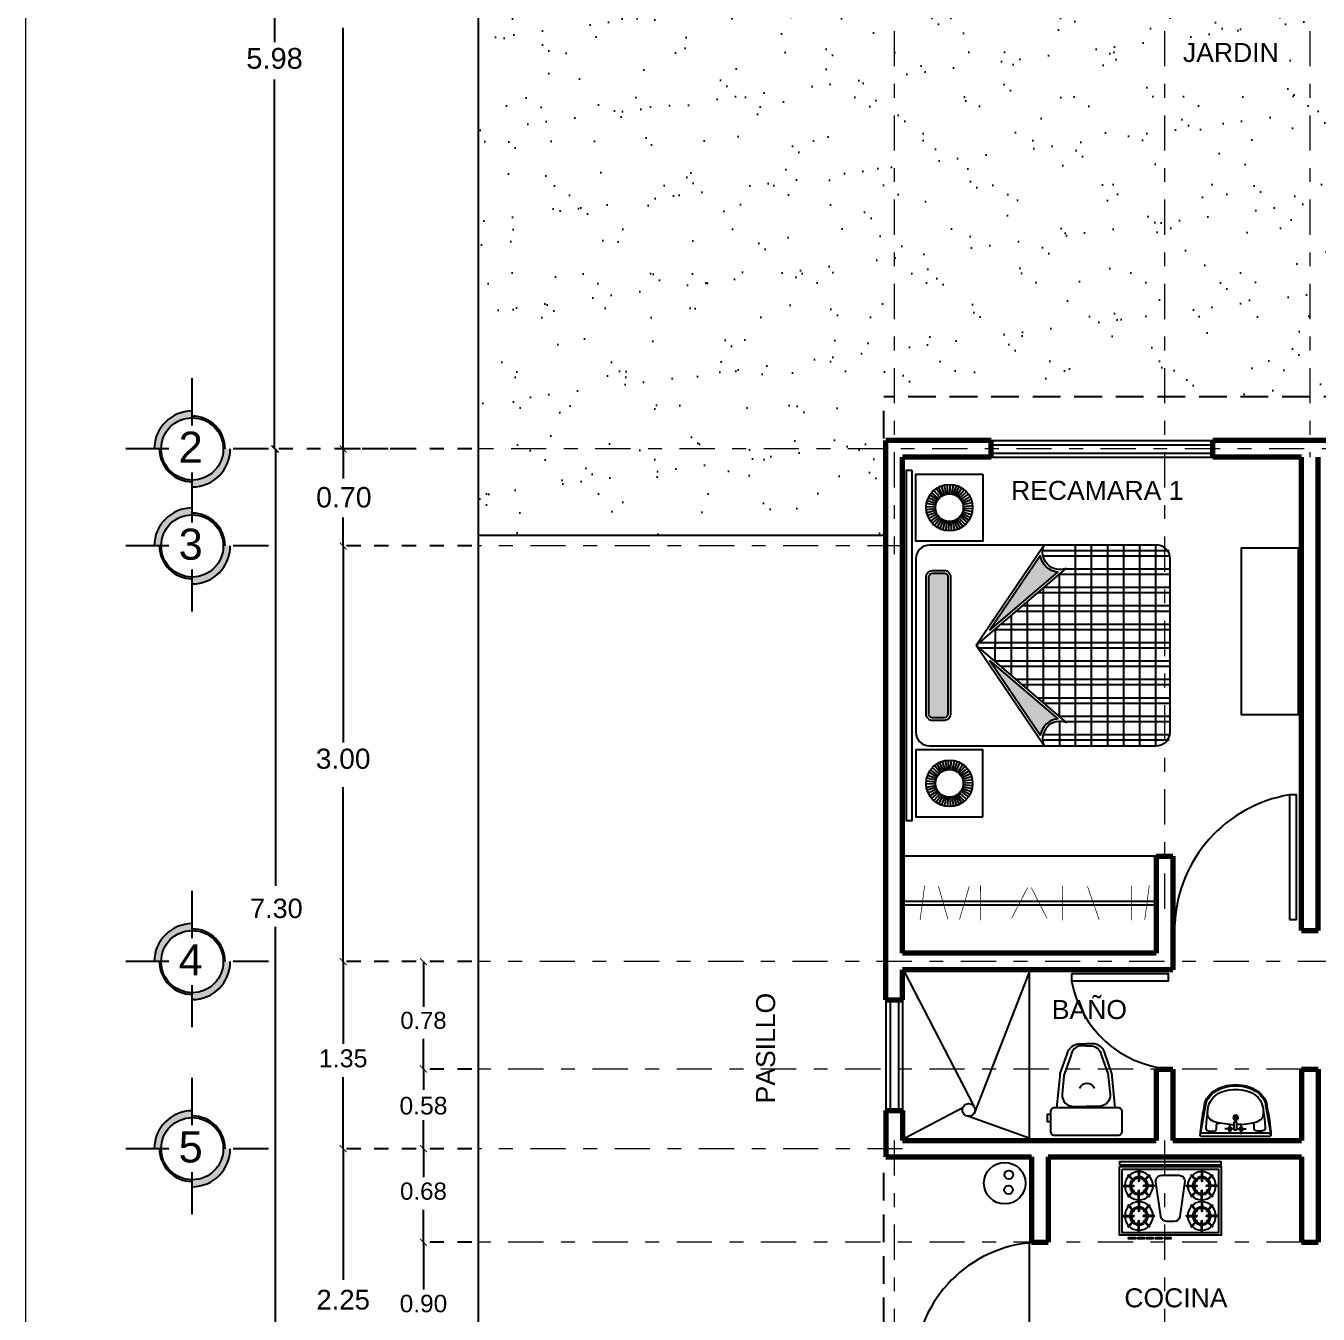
# Model space of a CAD drawing. Header units: inches. Extents: x 0.9 to 45.9, y 0.4 to 30.4.
# Drawn here: x 0.94 to 10.27, y 13.21 to 22.51 of the extents above; entities that cross this region are included whole.
import ezdxf

# ---------------------------------------------------------------- set-up
doc = ezdxf.new("R2010")
doc.units = ezdxf.units.IN
doc.header["$MEASUREMENT"] = 0
for name, pattern in [('ACAD_ISO02W100', [15, 12, -3]), ('DASHDOT', [25.4, 12.7, -6.35, 0, -6.35]), ('DASHED', [0.75, 0.5, -0.25])]:
    doc.linetypes.add(name, pattern=pattern)
for name, color, linetype in [('BANQUETAS', 8, 'Continuous'), ('MUEBLE', 253, 'Continuous'), ('MUEBLES', 8, 'Continuous'), ('MURO-CARGA', 7, 'Continuous'), ('MUROHATCH', 5, 'Continuous'), ('MUROS', 9, 'Continuous'), ('NOMENGLATURA 2', 254, 'Continuous'), ('TEXTO', 142, 'Continuous'), ('VENTANAS', 143, 'Continuous')]:
    doc.layers.add(name, color=color, linetype=linetype)
for name, color, linetype, lineweight in [('EJES', 252, 'DASHDOT', 9), ('MUROS 12CMS', 12, 'Continuous', 70), ('PIE D PLANO', 1, 'Continuous', 18)]:
    doc.layers.add(name, color=color, linetype=linetype, lineweight=lineweight)
doc.styles.add('COTAS II', font='Arial.ttf', dxfattribs={"height": 0.1})
doc.styles.get("Standard").update_dxf_attribs({"font": 'Arial.ttf'})
doc.styles.add('TEXTO', font='Arial.ttf', dxfattribs={"width": 0.8, "height": 0.2})

# ---------------------------------------------------------------- blocks, each defined once
blk = doc.blocks.new('_ArchTick')
at = {"color": 0, "linetype": 'ByBlock', "const_width": 0.15}
blk.add_lwpolyline([(-0.5, -0.5), (0.5, 0.5)], dxfattribs=at)
blk = doc.blocks.new('A$C00294823')
at = {"layer": 'MUEBLES'}
h = blk.add_hatch(color=253, dxfattribs=at)
h.paths.add_polyline_path([(0.7988, 1.8036, 0.414003), (0.769, 1.7737), (0.7693, 1.6882, 0.379961), (0.799, 1.6618), (1.828, 1.6618, 0.384202), (1.8508, 1.6872), (1.8508, 1.7766, 0.393744), (1.8218, 1.8036)])
h.paths.add_polyline_path([(0.6392, 0.9713, -0.334372), (0.7626, 0.84), (1.1985, 1.3499)])
h.paths.add_polyline_path([(1.4215, 1.3499), (1.8574, 0.84, -0.334372), (1.9808, 0.9713)])
at = {"layer": 'MUEBLES', "color": 8}
for p, q in [((0.1952, 1.7097), (0.138, 1.75)), ((0.2038, 1.7202), (0.1523, 1.7676)), ((0.2136, 1.7296), (0.1687, 1.7833)), ((0.2245, 1.7376), (0.1871, 1.7967)), ((0.2364, 1.7441), (0.207, 1.8076)), ((0.2491, 1.7489), (0.2282, 1.8157)), ((0.2623, 1.7521), (0.2503, 1.8211)), ((0.2757, 1.7536), (0.2729, 1.8235)), ((0.2893, 1.7532), (0.2956, 1.8229)), ((0.3027, 1.7511), (0.318, 1.8194)), ((0.3157, 1.7473), (0.3398, 1.813)), ((0.3281, 1.7418), (0.3606, 1.8038)), ((0.3397, 1.7348), (0.38, 1.792)), ((0.3502, 1.7262), (0.3976, 1.7777)), ((0.3596, 1.7164), (0.4133, 1.7613)), ((0.3676, 1.7055), (0.4267, 1.7429)), ((2.2524, 1.7055), (2.1933, 1.7429)), ((2.2604, 1.7164), (2.2067, 1.7613)), ((2.2698, 1.7262), (2.2224, 1.7777)), ((2.2803, 1.7348), (2.24, 1.792)), ((2.2919, 1.7418), (2.2594, 1.8038)), ((2.3043, 1.7473), (2.2802, 1.813)), ((2.3173, 1.7511), (2.302, 1.8194)), ((2.3307, 1.7532), (2.3244, 1.8229)), ((2.3443, 1.7536), (2.3471, 1.8235)), ((2.3577, 1.7521), (2.3697, 1.8211)), ((2.3709, 1.7489), (2.3918, 1.8157)), ((2.3836, 1.7441), (2.413, 1.8076)), ((2.3955, 1.7376), (2.4329, 1.7967)), ((2.4064, 1.7296), (2.4513, 1.7833)), ((2.4162, 1.7202), (2.4677, 1.7676)), ((2.4248, 1.7097), (2.482, 1.75)), ((0.1764, 1.6457), (0.1065, 1.6429)), ((0.1768, 1.6593), (0.1071, 1.6656)), ((0.1789, 1.6727), (0.1106, 1.688)), ((0.1827, 1.6857), (0.117, 1.7098)), ((0.1882, 1.6981), (0.1262, 1.7306)), ((0.3741, 1.6936), (0.4376, 1.723)), ((0.3789, 1.6809), (0.4457, 1.7018)), ((0.3821, 1.6677), (0.4511, 1.6797)), ((0.3836, 1.6543), (0.4535, 1.6571)), ((2.2364, 1.6543), (2.1665, 1.6571)), ((2.2379, 1.6677), (2.1689, 1.6797)), ((2.2411, 1.6809), (2.1743, 1.7018)), ((2.2459, 1.6936), (2.1824, 1.723)), ((2.4318, 1.6981), (2.4938, 1.7306)), ((2.4373, 1.6857), (2.503, 1.7098)), ((2.4411, 1.6727), (2.5094, 1.688)), ((2.4432, 1.6593), (2.5129, 1.6656)), ((2.4436, 1.6457), (2.5135, 1.6429)), ((0.1779, 1.6323), (0.1089, 1.6203)), ((0.1811, 1.6191), (0.1143, 1.5982)), ((0.1859, 1.6064), (0.1224, 1.577)), ((0.1924, 1.5945), (0.1333, 1.5571)), ((0.2004, 1.5836), (0.1467, 1.5387)), ((0.2098, 1.5738), (0.1624, 1.5223)), ((0.2203, 1.5652), (0.18, 1.508)), ((0.2319, 1.5582), (0.1994, 1.4962)), ((0.2443, 1.5527), (0.2202, 1.487)), ((0.2573, 1.5489), (0.242, 1.4806)), ((0.2707, 1.5468), (0.2644, 1.4771)), ((0.2843, 1.5464), (0.2871, 1.4765)), ((0.2977, 1.5479), (0.3097, 1.4789)), ((0.3109, 1.5511), (0.3318, 1.4843)), ((0.3236, 1.5559), (0.353, 1.4924)), ((0.3355, 1.5624), (0.3729, 1.5033)), ((0.3464, 1.5704), (0.3913, 1.5167)), ((0.3562, 1.5798), (0.4077, 1.5324)), ((0.3648, 1.5903), (0.422, 1.55)), ((0.3718, 1.6019), (0.4338, 1.5694)), ((0.3773, 1.6143), (0.443, 1.5902)), ((0.3811, 1.6273), (0.4494, 1.612)), ((0.3832, 1.6407), (0.4529, 1.6344)), ((2.2368, 1.6407), (2.1671, 1.6344)), ((2.2389, 1.6273), (2.1706, 1.612)), ((2.2427, 1.6143), (2.177, 1.5902)), ((2.2482, 1.6019), (2.1862, 1.5694)), ((2.2552, 1.5903), (2.198, 1.55)), ((2.2638, 1.5798), (2.2123, 1.5324)), ((2.2736, 1.5704), (2.2287, 1.5167)), ((2.2845, 1.5624), (2.2471, 1.5033)), ((2.2964, 1.5559), (2.267, 1.4924)), ((2.3091, 1.5511), (2.2882, 1.4843)), ((2.3223, 1.5479), (2.3103, 1.4789)), ((2.3357, 1.5464), (2.3329, 1.4765)), ((2.3493, 1.5468), (2.3556, 1.4771)), ((2.3627, 1.5489), (2.378, 1.4806)), ((2.3757, 1.5527), (2.3998, 1.487)), ((2.3881, 1.5582), (2.4206, 1.4962)), ((2.3997, 1.5652), (2.44, 1.508)), ((2.4102, 1.5738), (2.4576, 1.5223)), ((2.4196, 1.5836), (2.4733, 1.5387)), ((2.4276, 1.5945), (2.4867, 1.5571)), ((2.4341, 1.6064), (2.4976, 1.577)), ((2.4389, 1.6191), (2.5057, 1.5982)), ((2.4421, 1.6323), (2.5111, 1.6203)), ((1.1884, 1.3073), (1.31, 1.3073)), ((1.4316, 1.3073), (1.31, 1.3073)), ((1.0858, 1.1873), (1.5342, 1.1873)), ((0.9832, 1.0673), (1.6368, 1.0673)), ((0.8806, 0.9473), (1.7394, 0.9473)), ((0.7434, 0.8273), (0.56, 0.8273)), ((0.778, 0.8273), (1.842, 0.8273)), ((0.56, 0.7073), (2.06, 0.7073)), ((0.56, 0.5873), (2.06, 0.5873)), ((0.56, 0.4673), (2.06, 0.4673)), ((0.56, 0.3473), (2.06, 0.3473)), ((0.56, 0.2273), (2.06, 0.2273)), ((0.56, 0.1073), (2.06, 0.1073))]:
    blk.add_line(p, q, dxfattribs=at)
at = {"layer": 'MUEBLES'}
for p, q in [((1.29, 0), (1.29, 1.4261)), ((1.33, 0), (1.33, 1.4261)), ((1.1525, 0), (1.1525, 1.2652)), ((1.1925, 0), (1.1925, 1.312)), ((1.4275, 0), (1.4275, 1.312)), ((1.4675, 0), (1.4675, 1.2652)), ((1.0149, 0), (1.0149, 1.1044)), ((1.0549, 0), (1.0549, 1.1512)), ((1.5651, 0), (1.5651, 1.1512)), ((1.6051, 0), (1.6051, 1.1044)), ((0.9174, 0), (0.9174, 0.9903)), ((1.7026, 0), (1.7026, 0.9903)), ((0.6024, 0.0075), (0.6024, 0.9528)), ((0.6424, 0), (0.6424, 0.9419)), ((0.8774, 0), (0.8774, 0.9435)), ((1.7426, 0), (1.7426, 0.9435)), ((1.9776, 0), (1.9776, 0.9419)), ((2.0176, 0.0075), (2.0176, 0.9528)), ((0.7399, 0), (0.7399, 0.8012)), ((0.7799, 0), (0.7799, 0.8338)), ((1.8401, 0), (1.8401, 0.8338)), ((1.8801, 0), (1.8801, 0.8012))]:
    blk.add_line(p, q, dxfattribs=at)
at = {"layer": 'MUEBLES', "color": 5}
blk.add_lwpolyline([(2.62, 1.93), (0, 1.93), (0, 1.97), (2.62, 1.97), (2.62, 1.93)], dxfattribs=at)
at = {"layer": 'MUEBLES', "color": 6}
for points in [[(0.03, 1.4), (0.53, 1.4), (0.53, 1.9), (0.03, 1.9), (0.03, 1.4)], [(2.59, 1.4), (2.09, 1.4), (2.09, 1.9), (2.59, 1.9), (2.59, 1.4)]]:
    blk.add_lwpolyline(points, dxfattribs=at)
blk.add_lwpolyline([(0.66, 0), (1.96, 0, 0.434888), (2.06, 0.1073), (2.06, 1.8, 0.414214), (1.96, 1.9), (0.66, 1.9, 0.414214), (0.56, 1.8), (0.56, 0.1073, 0.393837), (0.66, 0, 0.035047)], format="xyb", dxfattribs=at)
at = {"layer": 'MUEBLES'}
blk.add_lwpolyline([(0.799, 1.8236), (1.8218, 1.8236, -0.398428), (1.8708, 1.7772), (1.8708, 1.6872, -0.437106), (1.8218, 1.6418), (0.799, 1.6418, -0.387458), (0.7493, 1.6872), (0.749, 1.7736, -0.415653), (0.799, 1.8236, 0.001228)], format="xyb", dxfattribs=at)
at = {"layer": 'MUEBLES', "color": 8}
for points in [[(0.799, 1.8036), (1.8218, 1.8036, -0.393744), (1.8508, 1.7766), (1.8508, 1.6872, -0.444876), (1.8227, 1.6618), (0.799, 1.6618, -0.379961), (0.7693, 1.6882), (0.769, 1.7737, -0.415863)], [(1.1985, 1.3499), (0.7626, 0.84, 0.334372), (0.6392, 0.9713)], [(1.4215, 1.3499), (1.8574, 0.84, -0.334372), (1.9808, 0.9713)]]:
    blk.add_lwpolyline(points, format="xyb", close=True, dxfattribs=at)
at = {"layer": 'MUEBLES'}
for points in [[(1.31, 1.4495), (0.7346, 0.7765, 0.673047), (0.56, 0.9419)], [(1.31, 1.4495), (1.8854, 0.7765, -0.673047), (2.06, 0.9419)]]:
    blk.add_lwpolyline(points, format="xyb", close=True, dxfattribs=at)
at = {"layer": 'MUEBLES', "color": 8}
for centre, radius in [((0.28, 1.65), 0.1736), ((0.28, 1.65), 0.1037), ((2.34, 1.65), 0.1736), ((2.34, 1.65), 0.1037)]:
    blk.add_circle(centre, radius, dxfattribs=at)
blk = doc.blocks.new('cama mat1')
at = {"layer": 'NOMENGLATURA 2', "color": 5, "linetype": 'ByBlock', "rotation": 359.9999999999991}
blk.add_blockref('A$C00294823', (71.3246, 11.6045), dxfattribs=at)
blk = doc.blocks.new('ESTUFAPTA1')
at = {"layer": 'MUEBLE', "color": 6}
blk.add_lwpolyline([(-0.854, 0), (-0.064, 0), (-0.064, 0.535), (-0.854, 0.535)], close=True, dxfattribs=at)
at = {"layer": 'MUEBLE', "color": 8}
for points in [[(-0.834, 0.02), (-0.084, 0.02), (-0.084, 0.515), (-0.834, 0.515), (-0.834, 0.02)], [(-0.704, 0.504), (-0.707, 0.504), (-0.707, 0.422), (-0.704, 0.422)], [(-0.704, 0.504), (-0.701, 0.504), (-0.701, 0.422), (-0.704, 0.422)], [(-0.214, 0.504), (-0.217, 0.504), (-0.217, 0.422), (-0.214, 0.422)], [(-0.214, 0.504), (-0.211, 0.504), (-0.211, 0.422), (-0.214, 0.422)], [(-0.788, 0.468), (-0.79, 0.466), (-0.744, 0.421), (-0.742, 0.423)], [(-0.788, 0.468), (-0.785, 0.471), (-0.74, 0.425), (-0.742, 0.423)], [(-0.621, 0.468), (-0.623, 0.47), (-0.668, 0.425), (-0.666, 0.423)], [(-0.621, 0.468), (-0.618, 0.466), (-0.664, 0.42), (-0.666, 0.423)], [(-0.298, 0.468), (-0.3, 0.466), (-0.254, 0.421), (-0.252, 0.423)], [(-0.298, 0.468), (-0.295, 0.471), (-0.25, 0.425), (-0.252, 0.423)], [(-0.131, 0.468), (-0.133, 0.47), (-0.178, 0.425), (-0.176, 0.423)], [(-0.131, 0.468), (-0.128, 0.466), (-0.174, 0.42), (-0.176, 0.423)], [(-0.823, 0.385), (-0.823, 0.388), (-0.742, 0.388), (-0.742, 0.385)], [(-0.823, 0.385), (-0.823, 0.382), (-0.742, 0.382), (-0.742, 0.385)], [(-0.787, 0.301), (-0.789, 0.304), (-0.744, 0.349), (-0.742, 0.347)], [(-0.787, 0.301), (-0.785, 0.299), (-0.74, 0.344), (-0.742, 0.347)], [(-0.704, 0.266), (-0.707, 0.266), (-0.707, 0.348), (-0.704, 0.348)], [(-0.704, 0.266), (-0.701, 0.266), (-0.701, 0.348), (-0.704, 0.348)], [(-0.621, 0.302), (-0.623, 0.299), (-0.668, 0.345), (-0.666, 0.347)], [(-0.585, 0.385), (-0.585, 0.388), (-0.667, 0.388), (-0.667, 0.385)], [(-0.585, 0.385), (-0.585, 0.382), (-0.667, 0.382), (-0.667, 0.385)], [(-0.621, 0.302), (-0.619, 0.304), (-0.664, 0.349), (-0.666, 0.347)], [(-0.333, 0.385), (-0.333, 0.388), (-0.252, 0.388), (-0.252, 0.385)], [(-0.333, 0.385), (-0.333, 0.382), (-0.252, 0.382), (-0.252, 0.385)], [(-0.297, 0.301), (-0.299, 0.304), (-0.254, 0.349), (-0.252, 0.347)], [(-0.297, 0.301), (-0.295, 0.299), (-0.25, 0.344), (-0.252, 0.347)], [(-0.214, 0.266), (-0.217, 0.266), (-0.217, 0.348), (-0.214, 0.348)], [(-0.214, 0.266), (-0.211, 0.266), (-0.211, 0.348), (-0.214, 0.348)], [(-0.131, 0.302), (-0.133, 0.299), (-0.178, 0.345), (-0.176, 0.347)], [(-0.095, 0.385), (-0.095, 0.388), (-0.177, 0.388), (-0.177, 0.385)], [(-0.095, 0.385), (-0.095, 0.382), (-0.177, 0.382), (-0.177, 0.385)], [(-0.131, 0.302), (-0.129, 0.304), (-0.174, 0.349), (-0.176, 0.347)], [(-0.788, 0.233), (-0.79, 0.231), (-0.744, 0.186), (-0.742, 0.188)], [(-0.788, 0.233), (-0.785, 0.236), (-0.74, 0.19), (-0.742, 0.188)], [(-0.704, 0.269), (-0.707, 0.269), (-0.707, 0.187), (-0.704, 0.187)], [(-0.704, 0.269), (-0.701, 0.269), (-0.701, 0.187), (-0.704, 0.187)], [(-0.621, 0.233), (-0.623, 0.235), (-0.668, 0.19), (-0.666, 0.188)], [(-0.621, 0.233), (-0.618, 0.231), (-0.664, 0.185), (-0.666, 0.188)], [(-0.298, 0.233), (-0.3, 0.231), (-0.254, 0.186), (-0.252, 0.188)], [(-0.298, 0.233), (-0.295, 0.236), (-0.25, 0.19), (-0.252, 0.188)], [(-0.214, 0.269), (-0.217, 0.269), (-0.217, 0.187), (-0.214, 0.187)], [(-0.214, 0.269), (-0.211, 0.269), (-0.211, 0.187), (-0.214, 0.187)], [(-0.131, 0.233), (-0.133, 0.235), (-0.178, 0.19), (-0.176, 0.188)], [(-0.131, 0.233), (-0.128, 0.231), (-0.174, 0.185), (-0.176, 0.188)], [(-0.823, 0.15), (-0.823, 0.153), (-0.742, 0.153), (-0.742, 0.15)], [(-0.823, 0.15), (-0.823, 0.147), (-0.742, 0.147), (-0.742, 0.15)], [(-0.787, 0.066), (-0.789, 0.069), (-0.744, 0.114), (-0.742, 0.112)], [(-0.787, 0.066), (-0.785, 0.064), (-0.74, 0.109), (-0.742, 0.112)], [(-0.704, 0.031), (-0.707, 0.031), (-0.707, 0.113), (-0.704, 0.113)], [(-0.704, 0.031), (-0.701, 0.031), (-0.701, 0.113), (-0.704, 0.113)], [(-0.621, 0.067), (-0.623, 0.064), (-0.668, 0.11), (-0.666, 0.112)], [(-0.585, 0.15), (-0.585, 0.153), (-0.667, 0.153), (-0.667, 0.15)], [(-0.585, 0.15), (-0.585, 0.147), (-0.667, 0.147), (-0.667, 0.15)], [(-0.621, 0.067), (-0.619, 0.069), (-0.664, 0.114), (-0.666, 0.112)], [(-0.333, 0.15), (-0.333, 0.153), (-0.252, 0.153), (-0.252, 0.15)], [(-0.333, 0.15), (-0.333, 0.147), (-0.252, 0.147), (-0.252, 0.15)], [(-0.297, 0.066), (-0.299, 0.069), (-0.254, 0.114), (-0.252, 0.112)], [(-0.297, 0.066), (-0.295, 0.064), (-0.25, 0.109), (-0.252, 0.112)], [(-0.214, 0.031), (-0.217, 0.031), (-0.217, 0.113), (-0.214, 0.113)], [(-0.214, 0.031), (-0.211, 0.031), (-0.211, 0.113), (-0.214, 0.113)], [(-0.131, 0.067), (-0.133, 0.064), (-0.178, 0.11), (-0.176, 0.112)], [(-0.095, 0.15), (-0.095, 0.153), (-0.177, 0.153), (-0.177, 0.15)], [(-0.095, 0.15), (-0.095, 0.147), (-0.177, 0.147), (-0.177, 0.15)], [(-0.131, 0.067), (-0.129, 0.069), (-0.174, 0.114), (-0.176, 0.112)]]:
    blk.add_lwpolyline(points, dxfattribs=at)
at = {"layer": 'MUEBLE', "color": 6}
for points in [[(-0.784, 0.553), (-0.734, 0.553), (-0.734, 0.563), (-0.784, 0.563), (-0.784, 0.553)], [(-0.714, 0.553), (-0.664, 0.553), (-0.664, 0.563), (-0.714, 0.563), (-0.714, 0.553)], [(-0.644, 0.553), (-0.594, 0.553), (-0.594, 0.563), (-0.644, 0.563), (-0.644, 0.553)], [(-0.574, 0.553), (-0.524, 0.553), (-0.524, 0.563), (-0.574, 0.563), (-0.574, 0.553)], [(-0.504, 0.553), (-0.454, 0.553), (-0.454, 0.563), (-0.504, 0.563), (-0.504, 0.553)]]:
    blk.add_lwpolyline(points, dxfattribs=at)
at = {"layer": 'MUEBLE', "color": 0}
blk.add_lwpolyline([(-0.526, 0.068), (-0.392, 0.068, 0.414214), (-0.347, 0.113), (-0.386, 0.389, 0.374161), (-0.431, 0.428), (-0.487, 0.428, 0.373238), (-0.532, 0.389), (-0.571, 0.119, 0.456412), (-0.526, 0.068, -0.010968)], format="xyb", dxfattribs=at)
at = {"layer": 'MUEBLE', "color": 5}
blk.add_lwpolyline([(-0.854, -0.014), (-0.064, -0.014), (-0.064, -0.037), (-0.854, -0.037), (-0.854, -0.014)], dxfattribs=at)
at = {"layer": 'MUEBLE', "color": 8}
for centre in [(-0.704, 0.385), (-0.214, 0.385), (-0.704, 0.15), (-0.214, 0.15)]:
    blk.add_circle(centre, 0.11, dxfattribs=at)
at = {"layer": 'MUEBLE', "color": 0}
for centre, radius in [((-0.704, 0.385), 0.07), ((-0.704, 0.385), 0.06), ((-0.214, 0.385), 0.07), ((-0.214, 0.385), 0.06), ((-0.704, 0.15), 0.07), ((-0.704, 0.15), 0.06), ((-0.214, 0.15), 0.07), ((-0.214, 0.15), 0.06)]:
    blk.add_circle(centre, radius, dxfattribs=at)
blk = doc.blocks.new('lavabo01')
at = {"layer": 'MURO-CARGA', "color": 5, "linetype": 'Continuous'}
for p, q in [((0.019, 0.293), (0.019, -0.292)), ((0.295, 0.266), (0.037, 0.313)), ((0.047, 0.307), (0.037, 0.313)), ((0.064, 0.311), (0.041, 0.313)), ((0.05, 0.294), (0.047, 0.307)), ((0.049, 0.293), (0.049, -0.292)), ((0.1, 0.307), (0.064, 0.311)), ((0.076, 0.256), (0.068, 0.23)), ((0.068, 0.23), (0.068, 0.197)), ((0.091, 0.261), (0.076, 0.256)), ((0.147, 0.258), (0.091, 0.261)), ((0.13, 0.304), (0.1, 0.307)), ((0.157, 0.3), (0.13, 0.304)), ((0.241, 0.248), (0.147, 0.258)), ((0.185, 0.296), (0.157, 0.3)), ((0.169, 0.223), (0.191, 0.241)), ((0.216, 0.291), (0.185, 0.296)), ((0.191, 0.241), (0.22, 0.247)), ((0.255, 0.284), (0.216, 0.291)), ((0.22, 0.247), (0.267, 0.246)), ((0.305, 0.275), (0.255, 0.284)), ((0.267, 0.246), (0.304, 0.236)), ((0.304, 0.236), (0.31, 0.232)), ((0.068, 0.197), (0.072, 0.171)), ((0.072, 0.171), (0.09, 0.166)), ((0.09, 0.166), (0.119, 0.166)), ((0.119, 0.166), (0.134, 0.161)), ((0.131, 0.095), (0.14, 0.157)), ((0.134, 0.161), (0.138, 0.141)), ((0.14, 0.157), (0.151, 0.195)), ((0.151, 0.195), (0.169, 0.223)), ((0.041, 0.051), (0.129, 0.051)), ((0.076, 0.012), (0.148, 0.012)), ((0.076, 0.012), (0.076, -0.011)), ((0.085, 0.095), (0.085, 0.007)), ((0.125, 0.049), (0.131, 0.095)), ((0.148, -0.011), (0.148, 0.012)), ((0.042, -0.05), (0.13, -0.05)), ((0.076, -0.011), (0.148, -0.011)), ((0.086, -0.006), (0.086, -0.094)), ((0.126, -0.047), (0.131, -0.094)), ((0.131, -0.094), (0.14, -0.156)), ((0.068, -0.197), (0.072, -0.171)), ((0.068, -0.23), (0.068, -0.197)), ((0.072, -0.171), (0.09, -0.166)), ((0.09, -0.166), (0.119, -0.166)), ((0.119, -0.166), (0.134, -0.161)), ((0.134, -0.161), (0.138, -0.141)), ((0.14, -0.156), (0.151, -0.194)), ((0.151, -0.194), (0.169, -0.222)), ((0.169, -0.222), (0.191, -0.24)), ((0.304, -0.235), (0.335, -0.217)), ((0.301, -0.264), (0.037, -0.312)), ((0.047, -0.306), (0.037, -0.312)), ((0.064, -0.31), (0.041, -0.312)), ((0.05, -0.293), (0.047, -0.306)), ((0.1, -0.306), (0.064, -0.31)), ((0.076, -0.256), (0.068, -0.23)), ((0.091, -0.261), (0.076, -0.256)), ((0.147, -0.258), (0.091, -0.261)), ((0.13, -0.303), (0.1, -0.306)), ((0.157, -0.299), (0.13, -0.303)), ((0.241, -0.248), (0.147, -0.258)), ((0.185, -0.295), (0.157, -0.299)), ((0.216, -0.29), (0.185, -0.295)), ((0.191, -0.24), (0.22, -0.246)), ((0.255, -0.283), (0.216, -0.29)), ((0.22, -0.246), (0.267, -0.245)), ((0.305, -0.274), (0.255, -0.283)), ((0.267, -0.245), (0.304, -0.235))]:
    blk.add_line(p, q, dxfattribs=at)
for centre, radius in [((0.085, 0.051), 0.0156), ((0.185, 0.002), 0.022), ((0.185, 0.002), 0.0119), ((0.086, -0.05), 0.0156)]:
    blk.add_circle(centre, radius, dxfattribs=at)
for centre, radius, start, end in [((0.039, 0.293), 0.0202, 84.2239, 180), ((0.28, 0.131), 0.136, 58.0037, 83.6527), ((0.28, 0.131), 0.146, 58.0037, 83.6527), ((0.28, 0.131), 0.106, 58.0037, 73.0532), ((0.241, 0.069), 0.209, 33.5441, 58.0037), ((0.241, 0.069), 0.219, 33.5441, 58.0037), ((0.241, 0.069), 0.178, 33.5441, 58.0037), ((0.18, 0.029), 0.252, 15.3445, 33.5441), ((0.18, 0.029), 0.282, 15.3445, 33.5441), ((0.18, 0.029), 0.292, 15.3445, 33.5441), ((0.313, 0.026), 0.189, 172.476, 184.281), ((0.083, 0.002), 0.352, 359.974, 15.3445), ((0.083, 0.002), 0.352, 344.6035, 359.974), ((0.083, 0.002), 0.383, 359.974, 15.3445), ((0.083, 0.002), 0.383, 344.6035, 359.974), ((0.083, 0.002), 0.393, 359.974, 15.3445), ((0.083, 0.002), 0.393, 344.6035, 359.974), ((-3.242, -0.208), 3.371, 2.7349, 3.3522), ((0.18, -0.025), 0.252, 326.4039, 344.6035), ((0.18, -0.025), 0.282, 326.4039, 344.6035), ((0.18, -0.025), 0.292, 326.4039, 344.6035), ((0.241, -0.065), 0.178, 301.9443, 326.4039), ((0.241, -0.065), 0.209, 302.0612, 326.4039), ((0.241, -0.065), 0.219, 301.9443, 326.4039), ((0.039, -0.292), 0.0202, 180, 275.7761), ((0.163, 0.128), 0.416, 289.3624, 297.0316), ((0.163, 0.128), 0.426, 289.3624, 297.091)]:
    blk.add_arc(centre, radius, start, end, dxfattribs=at)
blk = doc.blocks.new('lavabo baño')
at = {"xscale": -1, "rotation": 90}
blk.add_blockref('lavabo01', (32.917, 22.884), dxfattribs=at)
blk = doc.blocks.new('GDC MARINA BAJA$0$ARQUITECTONICOS BASE$0$SN03')
at = {"color": 5}
blk.add_lwpolyline([(-0.245, 0), (0.245, 0, -0.414214), (0.275, -0.03), (0.275, -0.18, -0.414214), (0.245, -0.21), (-0.245, -0.21, -0.414214), (-0.275, -0.18), (-0.275, -0.03, -0.414214)], format="xyb", close=True, dxfattribs=at)
blk.add_lwpolyline([(-0.2759, -0.1583), (-0.301, -0.1583), (-0.301, -0.1065), (-0.2759, -0.1065)], dxfattribs=at)
for points in [[(-0.2254, -0.21), (-0.2018, -0.4545, 0.04837), (-0.1997, -0.4737), (-0.1467, -0.6235, 0.354705), (-0.0488, -0.7029), (-0.0014, -0.7029)], [(0.2227, -0.21), (0.199, -0.4545, -0.04837), (0.1969, -0.4737), (0.1439, -0.6235, -0.354705), (0.0461, -0.7029), (-0.0014, -0.7029)]]:
    blk.add_lwpolyline(points, format="xyb", dxfattribs=at)
at = {"color": 6}
for points in [[(0.001, -0.6875), (-0.046, -0.6875, -0.318482), (-0.1175, -0.6165), (-0.1705, -0.4665, -0.048806), (-0.1718, -0.4529), (-0.1852, -0.3145, -0.455846), (-0.0958, -0.2214), (-0.0014, -0.2214)], [(-0.0038, -0.6875), (0.0432, -0.6875, 0.318482), (0.1147, -0.6165), (0.1677, -0.4665, 0.048806), (0.169, -0.4529), (0.1824, -0.3145, 0.455846), (0.0931, -0.2214), (-0.0014, -0.2214)]]:
    blk.add_lwpolyline(points, format="xyb", dxfattribs=at)
at = {"color": 5, "linetype": 'ByBlock'}
blk.add_arc((0.0054, -0.3393), 0.0606, 200.5825, 339.4175, dxfattribs=at)
blk = doc.blocks.new('wc1')
at = {"layer": 'BANQUETAS', "xscale": -1}
blk.add_blockref('GDC MARINA BAJA$0$ARQUITECTONICOS BASE$0$SN03', (33.7401, 20.4712), dxfattribs=at)

msp = doc.modelspace()

# ---------------------------------------------------------------- hatches: boundary and pattern name
h = msp.add_hatch()
h.set_pattern_fill('AR-SAND', color=3, scale=0.01, style=0)
h.set_pattern_definition([(37.5, (-1650.61493, -906.36356), (-0.01600031, 0.48941324), [0, -0.38608, 0, -0.4318, 0, -0.41275]), (7.5, (-1650.61493, -906.36356), (0.44952328, 0.7168251), [0, -0.20828, 0, -0.34798, 0, -0.13335]), (327.5, (-1650.92735, -906.36356), (0.79099237, 0.00143718), [0, -0.127, 0, -0.4572, 0, -0.5969]), (317.5, (-1650.92735, -906.36356), (0.76355645, 0.22292932), [0, -0.0635, 0, -0.29972, 0, -0.3429])])
h.paths.add_polyline_path([(4.2114, 18.8312), (7.1364, 18.8312), (7.1364, 19.8312), (8.3364, 19.8312), (12.0864, 19.8312), (13.2114, 19.8312), (13.2114, 23.1518), (12.7466, 23.0418), (12.5546, 22.7647), (12.2665, 22.7185), (12.1456, 22.7683), (12.1491, 23.017), (11.8291, 22.8997), (11.7153, 23.0241), (11.8789, 23.1697), (11.6691, 23.2728), (11.7085, 23.5012), (11.9564, 23.4933), (11.8148, 23.6388), (11.8202, 23.7322), (11.5691, 23.8399), (11.0291, 23.9984), (10.3423, 23.5851), (9.9906, 23.6832), (9.6349, 23.9955), (9.3892, 23.6553), (8.9361, 23.6354), (8.7598, 23.839), (8.567, 23.663), (8.1856, 23.7561), (8.0818, 24), (8.263, 24.3373), (8.2129, 24.5327), (8.0841, 24.5447), (8.0316, 24.3087), (7.8861, 24.2682), (7.5581, 24.4128), (7.1549, 24.493), (6.9528, 24.6396), (6.779, 24.313), (6.6576, 24.2514), (6.5156, 24.3204), (6.4114, 24.3147), (7.2757, 25.4312), (4.2114, 25.4312)])
at = {"layer": 'VENTANAS'}
h = msp.add_hatch(color=0, dxfattribs=at)
h.paths.add_polyline_path([(1.8701, 19.4562), (1.9201, 19.4562, -0.414214), (2.1442, 19.6804), (2.1442, 19.7304, 0.414214)])
h.paths.add_polyline_path([(2.1442, 19.2321), (2.1442, 19.1821, 0.414214), (2.4184, 19.4562), (2.3684, 19.4562, -0.414214)])
h = msp.add_hatch(color=0, dxfattribs=at)
h.paths.add_polyline_path([(2.1442, 19.6929), (2.1442, 19.6804, -0.414214), (2.3684, 19.4562), (2.3809, 19.4562, 0.414214)])
h.paths.add_polyline_path([(2.1442, 19.2321, -0.414214), (1.9201, 19.4562), (1.9076, 19.4562, 0.414214), (2.1442, 19.2196)])
h = msp.add_hatch(color=0, dxfattribs=at)
h.paths.add_polyline_path([(1.8701, 18.7562), (1.9201, 18.7562, -0.414214), (2.1442, 18.9804), (2.1442, 19.0304, 0.414214)])
h.paths.add_polyline_path([(2.1442, 18.5321), (2.1442, 18.4821, 0.414214), (2.4184, 18.7562), (2.3684, 18.7562, -0.414214)])
h = msp.add_hatch(color=0, dxfattribs=at)
h.paths.add_polyline_path([(2.1442, 18.9929), (2.1442, 18.9804, -0.414214), (2.3684, 18.7562), (2.3809, 18.7562, 0.414214)])
h.paths.add_polyline_path([(2.1442, 18.5321, -0.414214), (1.9201, 18.7562), (1.9076, 18.7562, 0.414214), (2.1442, 18.5196)])
h = msp.add_hatch(color=0, dxfattribs=at)
h.paths.add_polyline_path([(1.8701, 15.7562), (1.9201, 15.7562, -0.414214), (2.1442, 15.9804), (2.1442, 16.0304, 0.414214)])
h.paths.add_polyline_path([(2.1442, 15.5321), (2.1442, 15.4821, 0.414214), (2.4184, 15.7562), (2.3684, 15.7562, -0.414214)])
h = msp.add_hatch(color=0, dxfattribs=at)
h.paths.add_polyline_path([(2.1442, 15.9929), (2.1442, 15.9804, -0.414214), (2.3684, 15.7562), (2.3809, 15.7562, 0.414214)])
h.paths.add_polyline_path([(2.1442, 15.5321, -0.414214), (1.9201, 15.7562), (1.9076, 15.7562, 0.414214), (2.1442, 15.5196)])
h = msp.add_hatch(color=0, dxfattribs=at)
h.paths.add_polyline_path([(1.8701, 14.4062), (1.9201, 14.4062, -0.414214), (2.1442, 14.6304), (2.1442, 14.6804, 0.414214)])
h.paths.add_polyline_path([(2.1442, 14.1821), (2.1442, 14.1321, 0.414214), (2.4184, 14.4062), (2.3684, 14.4062, -0.414214)])
h = msp.add_hatch(color=0, dxfattribs=at)
h.paths.add_polyline_path([(2.1442, 14.6429), (2.1442, 14.6304, -0.414214), (2.3684, 14.4062), (2.3809, 14.4062, 0.414214)])
h.paths.add_polyline_path([(2.1442, 14.1821, -0.414214), (1.9201, 14.4062), (1.9076, 14.4062, 0.414214), (2.1442, 14.1696)])

# ---------------------------------------------------------------- linework, layer by layer
msp.add_line((4.2114, 5.4312), (4.2114, 25.4312))
at = {"color": 5, "linetype": 'DASHED', "ltscale": 0.4}
for p, q in [((13.2114, 19.8312), (7.1364, 19.8312)), ((7.1364, 19.5312), (7.1364, 19.8312)), ((7.1364, 12.2312), (7.1364, 14.3312))]:
    msp.add_line(p, q, dxfattribs=at)
at = {"layer": 'EJES', "ltscale": 0.02}
for p, q in [((7.2114, 27.3359), (7.2114, 18.6962)), ((9.1614, 27.3359), (9.1614, 16.0712)), ((10.2114, 27.3359), (10.2114, 19.3962)), ((13.2114, 19.4566), (4.2114, 19.4566)), ((7.2714, 18.7562), (4.2114, 18.7562)), ((15.2422, 15.7562), (4.2114, 15.7562)), ((10.1514, 14.9812), (4.2114, 14.9812)), ((7.2114, 14.4662), (7.2114, 5.4312)), ((9.1614, 14.4662, 0.009), (9.1614, 5.4312, 0.009)), ((7.2714, 14.4062), (4.2114, 14.4062)), ((10.1514, 13.7312), (4.2114, 13.7312))]:
    msp.add_line(p, q, dxfattribs=at)
at = {"layer": 'MUEBLE', "color": 36}
msp.add_lwpolyline([(10.1305, 18.7406), (9.7155, 18.7406), (9.7155, 17.5406), (10.1305, 17.5406), (10.1305, 18.7406)], dxfattribs=at)
at = {"layer": 'MUEBLES', "ltscale": 0.03}
for p, q in [((2.1442, 19.6265, 0.009), (2.1442, 19.9679, 0.009)), ((1.974, 19.4562, 0.009), (1.6654, 19.4562, 0.009)), ((2.6952, 19.4562, 0.009), (2.4395, 19.4562, 0.009)), ((2.549, 19.4562, 0.009), (2.4395, 19.4562, 0.009)), ((2.1442, 18.9835, 0.009), (2.1442, 19.286, 0.009)), ((2.1442, 18.9265, 0.009), (2.1442, 19.2679, 0.009)), ((1.974, 18.7562, 0.009), (1.6654, 18.7562, 0.009)), ((2.6952, 18.7562, 0.009), (2.4395, 18.7562, 0.009)), ((2.549, 18.7562, 0.009), (2.4395, 18.7562, 0.009)), ((2.1442, 18.2835, 0.009), (2.1442, 18.586, 0.009)), ((2.1442, 15.9265, 0.009), (2.1442, 16.2679, 0.009)), ((1.974, 15.7562, 0.009), (1.6654, 15.7562, 0.009)), ((2.6952, 15.7562, 0.009), (2.4395, 15.7562, 0.009)), ((2.549, 15.7562, 0.009), (2.4395, 15.7562, 0.009)), ((2.1442, 15.2835, 0.009), (2.1442, 15.586, 0.009)), ((2.1442, 14.5765, 0.009), (2.1442, 14.9179, 0.009)), ((1.974, 14.4062, 0.009), (1.6654, 14.4062, 0.009)), ((2.6952, 14.4062, 0.009), (2.4395, 14.4062, 0.009)), ((2.549, 14.4062, 0.009), (2.4395, 14.4062, 0.009)), ((2.1442, 13.9335, 0.009), (2.1442, 14.236, 0.009))]:
    msp.add_line(p, q, dxfattribs=at)
for centre in [(2.1442, 19.4562, 0.009), (2.1442, 18.7562, 0.009), (2.1442, 15.7562, 0.009), (2.1442, 14.4062, 0.009)]:
    msp.add_circle(centre, 0.2242, dxfattribs=at)
for centre, radius, start, end in [((2.1442, 19.4562, 0.009), 0.2742, 90, 180), ((2.1442, 19.4562, 0.009), 0.2367, 0, 90), ((2.1442, 19.4562, 0.009), 0.2367, 180, 270), ((2.1442, 19.4562, 0.009), 0.2742, 270, 0), ((2.1442, 18.7562, 0.009), 0.2742, 90, 180), ((2.1442, 18.7562, 0.009), 0.2367, 0, 90), ((2.1442, 18.7562, 0.009), 0.2367, 180, 270), ((2.1442, 18.7562, 0.009), 0.2742, 270, 0), ((2.1442, 15.7562, 0.009), 0.2742, 90, 180), ((2.1442, 15.7562, 0.009), 0.2367, 0, 90), ((2.1442, 15.7562, 0.009), 0.2367, 180, 270), ((2.1442, 15.7562, 0.009), 0.2742, 270, 0), ((2.1442, 14.4062, 0.009), 0.2742, 90, 180), ((2.1442, 14.4062, 0.009), 0.2367, 0, 90), ((2.1442, 14.4062, 0.009), 0.2367, 180, 270), ((2.1442, 14.4062, 0.009), 0.2742, 270, 0)]:
    msp.add_arc(centre, radius, start, end, dxfattribs=at)
at = {"layer": 'MUROS', "color": 252}
for p, q in [((7.1514, 18.8312), (4.2114, 18.8312)), ((9.1014, 16.5162), (7.2714, 16.5162)), ((9.1014, 16.19), (7.2714, 16.19)), ((9.1014, 16.1641), (7.2714, 16.1641)), ((7.2864, 15.6812), (7.7864, 14.712)), ((8.1864, 15.6812), (7.7872, 14.6613)), ((8.1864, 15.6812), (8.1864, 14.4812)), ((7.2864, 14.4812), (7.7065, 14.7044)), ((8.1864, 14.4812), (7.7353, 14.6422)), ((8.1864, 13.7312), (8.1864, 12.8961))]:
    msp.add_line(p, q, dxfattribs=at)
for points in [[(10.0648, 16.0598), (10.1148, 16.0598), (10.1148, 16.9598), (10.0648, 16.9598), (10.0648, 16.0598)], [(8.4916, 15.6686), (8.4916, 15.6186), (9.1916, 15.6186), (9.1916, 15.6686), (8.4916, 15.6686)]]:
    msp.add_lwpolyline(points, dxfattribs=at)
at = {"layer": 'MUROS', "color": 252, "const_width": 0.005}
for points in [[(7.4309, 16.3053), (7.3983, 16.0575)], [(7.5303, 16.3011), (7.5996, 16.0609)], [(7.7534, 16.3005), (7.6828, 16.0607)], [(7.8341, 16.3054), (7.8336, 16.0554)], [(8.1741, 16.2907), (8.0589, 16.0688)], [(8.2006, 16.2906), (8.3146, 16.0681)], [(8.4283, 16.3041), (8.4274, 16.0541)], [(8.6064, 16.2987), (8.6907, 16.0585)], [(8.9257, 16.3036), (8.9252, 16.0536)], [(9.0525, 16.3067), (9.0198, 16.0589)]]:
    msp.add_lwpolyline(points, dxfattribs=at)
at = {"layer": 'MUROS', "color": 252}
msp.add_circle((7.7486, 14.6861), 0.0459, dxfattribs=at)
for centre, radius, start, end in [((10.2259, 15.9826), 0.9904, 99.36309, 177.47531), ((9.2623, 15.7619), 0.7839, 190.53706, 264.81206), ((8.2815, 12.8067), 0.9248, 91.2412, 174.44808)]:
    msp.add_arc(centre, radius, start, end, dxfattribs=at)
at = {"layer": 'MUROS 12CMS'}
for p, q in [((7.1514, 15.4812), (7.1514, 19.5162)), ((7.9114, 19.5162), (7.1514, 19.5162)), ((7.9114, 19.3962), (7.9114, 19.5162)), ((10.7314, 19.5162), (9.5114, 19.5162)), ((9.5114, 19.3962), (9.5114, 19.5162)), ((7.2714, 15.8162), (7.2714, 19.3962)), ((7.9114, 19.3962), (7.2714, 19.3962)), ((10.1514, 19.3962), (9.5114, 19.3962)), ((10.1514, 15.9812), (10.1514, 19.3962)), ((10.2714, 15.9812), (10.2714, 19.3962)), ((9.1014, 16.5162), (9.2214, 16.5162)), ((9.1014, 16.5162), (9.1014, 15.8162)), ((9.2214, 16.5162), (9.2214, 15.6962)), ((10.1514, 15.9812), (10.2714, 15.9812)), ((9.1014, 15.8162), (7.2714, 15.8162)), ((7.2714, 15.4812), (7.2714, 15.6962)), ((9.2214, 15.6962), (7.2714, 15.6962)), ((7.1514, 15.4812), (7.2714, 15.4812)), ((9.1014, 14.9812), (9.2214, 14.9812)), ((9.1014, 14.9812), (9.1014, 14.4662)), ((9.2214, 14.9812), (9.2214, 14.4662)), ((10.1514, 14.9812), (10.2714, 14.9812)), ((10.1514, 14.9812), (10.1514, 14.4662)), ((10.2714, 14.9812), (10.2714, 13.7312)), ((7.1514, 14.6812), (7.2714, 14.6812)), ((7.1514, 14.6812), (7.1514, 14.3462)), ((7.2714, 14.6812), (7.2714, 14.4662)), ((7.2714, 14.4662), (9.1014, 14.4662)), ((9.2214, 14.4662), (10.1514, 14.4662)), ((7.1514, 14.3462), (8.2014, 14.3462)), ((8.2014, 14.3462), (8.2014, 13.7312)), ((8.3214, 14.3462), (10.1514, 14.3462)), ((8.3214, 14.3462), (8.3214, 13.7312)), ((10.1514, 14.3462), (10.1514, 13.7312)), ((8.2014, 13.7312), (8.3214, 13.7312)), ((10.1514, 13.7312), (10.2714, 13.7312))]:
    msp.add_line(p, q, dxfattribs=at)
at = {"layer": 'NOMENGLATURA 2', "color": 252, "linetype": 'ByBlock'}
for centre, radius in [((8.0091, 14.1572), 0.1502), ((8.0091, 14.1572), 0.1502), ((8.0091, 14.1572), 0.1502), ((8.0388, 14.2185), 0.0312), ((8.0388, 14.2185), 0.0312), ((8.0388, 14.2185), 0.0312), ((8.0364, 14.1087), 0.0312), ((8.0364, 14.1087), 0.0312), ((8.0364, 14.1087), 0.0312)]:
    msp.add_circle(centre, radius, dxfattribs=at)
at = {"layer": 'PIE D PLANO'}
msp.add_line((0.9431, 0.38), (0.9431, 30.38), dxfattribs=at)
at = {"layer": 'VENTANAS', "ltscale": 0.008}
for p, q in [((2.7383, 25.4312), (2.7383, 22.3927)), ((3.2335, 19.4562), (3.2335, 22.4948)), ((2.7383, 19.4562), (2.7383, 22.1216)), ((2.7452, 19.4562), (2.7452, 16.3032)), ((3.2335, 19.4562), (3.2335, 19.2437)), ((3.2335, 18.7562), (3.2335, 18.9618)), ((3.2335, 18.7562), (3.2335, 17.3373)), ((3.2335, 15.7562), (3.2335, 17.0157)), ((2.7452, 12.1562), (2.7452, 16.0085)), ((3.2335, 15.7562), (3.2335, 15.1623)), ((3.8132, 15.7562), (3.8132, 15.4308)), ((3.8132, 14.9812), (3.8132, 15.1997)), ((3.8132, 14.9812), (3.8132, 14.8316)), ((3.2335, 14.4062), (3.2335, 14.9218)), ((3.8132, 14.4062), (3.8132, 14.6127)), ((3.2335, 14.4062), (3.2335, 13.46)), ((3.8132, 14.4062), (3.8132, 14.1998)), ((3.8132, 13.7312), (3.8132, 13.9659)), ((3.8132, 13.7312), (3.8132, 13.3903))]:
    msp.add_line(p, q, dxfattribs=at)
at = {"layer": 'VENTANAS'}
for p, q in [((7.9114, 19.5162), (9.5114, 19.5162)), ((7.9114, 19.4862), (9.5114, 19.4862)), ((7.9114, 19.4262), (9.5114, 19.4262)), ((7.9114, 19.3962), (9.5114, 19.3962)), ((7.1514, 15.4812), (7.1514, 14.6812)), ((7.1814, 15.4812), (7.1814, 14.6812)), ((7.2414, 15.4812), (7.2414, 14.6812)), ((7.2714, 15.4812), (7.2714, 14.6812))]:
    msp.add_line(p, q, dxfattribs=at)
at = {"layer": 'VENTANAS', "linetype": 'DASHDOT', "ltscale": 0.008}
for p, q in [((3.6735, 19.4562), (2.6883, 19.4562)), ((3.6735, 19.4562), (2.6952, 19.4562)), ((4.1614, 19.4562), (3.1835, 19.4562)), ((4.1614, 19.4562), (3.1835, 19.4562)), ((4.1614, 18.7562), (3.1835, 18.7562)), ((4.1614, 15.7562), (3.1835, 15.7562)), ((4.1614, 15.7562), (3.7632, 15.7562)), ((4.1614, 14.9812), (3.7632, 14.9812)), ((4.1614, 14.4062), (3.1835, 14.4062)), ((4.1614, 14.4062), (3.7632, 14.4062)), ((4.1614, 13.7312), (3.7632, 13.7312))]:
    msp.add_line(p, q, dxfattribs=at)
at = {"layer": 'VENTANAS', "linetype": 'ACAD_ISO02W100', "ltscale": 0.008}
for p, q in [((4.1614, 18.7562), (3.1835, 18.7562)), ((4.1614, 15.7562), (3.1835, 15.7562)), ((4.1614, 14.9812), (3.7632, 14.9812)), ((4.1614, 14.4062), (3.1835, 14.4062)), ((4.1614, 14.4062), (3.7632, 14.4062)), ((4.1614, 13.7312), (3.7632, 13.7312))]:
    msp.add_line(p, q, dxfattribs=at)

# ---------------------------------------------------------------- block references
at = {"layer": 'MUROHATCH'}
for name, p, xscale, yscale, zscale, rotation in [('cama mat1', (20.4143, -52.1312), 0.9660543536175508, 0.9660543536175508, 0.9660543536175508, 90), ('ESTUFAPTA1', (9.63, 14.2774), -0.9271553492089879, 0.9271553492089879, 0.9271553492088846, 180)]:
    msp.add_blockref(name, p, dxfattribs=dict(at, xscale=xscale, yscale=yscale, zscale=zscale, rotation=rotation))
at = {"layer": 'MUROHATCH', "color": 7, "rotation": 180}
for name, p, xscale, yscale, zscale in [('wc1', (40.2934, 33.7339), 0.939401688216094, 0.939401688216094, 0.939401688216094), ('lavabo baño', (36.611, 33.2045), 0.8183155017181887, 0.8183155017181887, 0.8183155017181887)]:
    msp.add_blockref(name, p, dxfattribs=dict(at, xscale=xscale, yscale=yscale, zscale=zscale))
at = {"layer": 'VENTANAS', "ltscale": 0.008, "xscale": 0.05, "yscale": 0.05, "zscale": 0.05}
for p, rotation in [((2.7383, 19.4562), 270), ((2.7452, 19.4562), 90), ((3.2335, 19.4562), 90), ((3.2335, 19.4562), 270), ((3.2335, 18.7562), 270), ((3.2335, 18.7562), 90), ((3.2335, 15.7562), 270), ((3.2335, 15.7562), 90), ((3.8132, 15.7562), 90), ((3.8132, 14.9812), 90), ((3.8132, 14.9812), 270), ((3.2335, 14.4062), 270), ((3.2335, 14.4062), 90), ((3.8132, 14.4062), 270), ((3.8132, 14.4062), 90), ((3.8132, 13.7312), 270), ((3.8132, 13.7312), 90)]:
    msp.add_blockref('_ArchTick', p, dxfattribs=dict(at, rotation=rotation))

# ---------------------------------------------------------------- texts
at = {"color": 253, "char_height": 0.13708, "width": 1.26386, "attachment_point": 1}
for s, insert in [('JARDIN', (9.2954, 22.3859)), ('RECAMARA 1', (8.0544, 19.2258)), ('BAÑO', (8.3488, 15.4791)), ('COCINA', (8.8723, 13.3984))]:
    msp.add_mtext(s, dxfattribs=dict(at, insert=insert))
at = {"color": 253, "insert": (6.2143, 14.7328), "char_height": 0.13708, "width": 1.26386, "attachment_point": 1, "rotation": 90}
msp.add_mtext('PASILLO', dxfattribs=at)
at = {"layer": 'TEXTO', "ltscale": 0.03, "style": 'TEXTO'}
for s, p in [('2', (2.0459, 19.3569, 0.009)), ('3', (2.0459, 18.6569, 0.009)), ('4', (2.0459, 15.6569, 0.009)), ('5', (2.0459, 14.3069, 0.009))]:
    msp.add_text(s, height=0.2241, dxfattribs=at).set_placement(p)
at = {"layer": 'VENTANAS', "ltscale": 0.008, "attachment_point": 5, "style": 'COTAS II'}
for s, insert, char_height in [('\\A1;5.98', (2.7383, 22.2742), 0.15004), ('\\A1;0.70', (3.2387, 19.1066), 0.14749), ('\\A1;3.00', (3.2335, 17.2197), 0.14505), ('\\A1;7.30', (2.7513, 16.1397), 0.13975), ('\\A1;0.78', (3.8132, 15.3315), 0.12261), ('\\A1;1.35', (3.2335, 15.0574), 0.12939), ('\\A1;0.58', (3.8132, 14.7159), 0.12737), ('\\A1;0.68', (3.8132, 14.099), 0.12434), ('\\A1;2.25', (3.2335, 13.3155), 0.14227), ('\\A1;0.90', (3.8132, 13.2879), 0.12631)]:
    msp.add_mtext(s, dxfattribs=dict(at, insert=insert, char_height=char_height))

doc.saveas('drawing.dxf')
